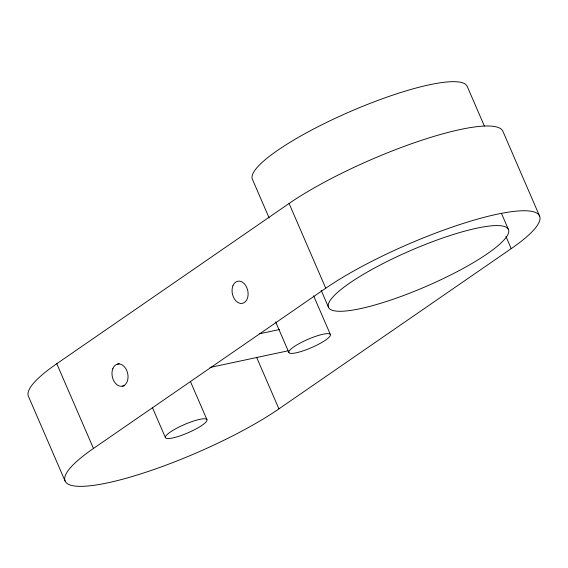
<?xml version="1.0" encoding="UTF-8"?>
<svg xmlns="http://www.w3.org/2000/svg" width="568" height="568" viewBox="0 0 568 568"><rect width="100%" height="100%" fill="white"/><g stroke="black" fill="none" stroke-linecap="round" stroke-linejoin="round"><path stroke-width="0.85" d="M65.072 480.982L28.4 396.237A131.932 26.305 -23.4 0 1 56.786 363.712L289.084 203.472A131.932 26.305 -23.4 0 1 418.9 141.191A131.932 26.305 -23.4 0 1 502.928 131.371L539.6 216.117M93.457 448.464L325.755 288.224A131.932 26.305 -23.4 0 1 497.035 214.242A131.932 26.305 -23.4 0 1 511.214 248.642L278.916 408.882A131.932 26.305 -23.4 0 1 107.636 482.857A131.932 26.305 -23.4 0 1 93.457 448.464L56.786 363.712M117.505 364.095L119.237 363.726M259.633 333.764L279.562 329.511M122.518 386.148L124.25 385.779M210.046 367.468L288.047 350.818M484.341 125.982L467.23 86.435A117.015 23.331 -23.4 0 0 350.917 111.257A117.015 23.331 -23.4 0 0 252.384 179.232L269.147 217.97M501.43 213.334L508.459 229.571A98.008 19.539 -23.4 0 1 379.949 303.511A98.008 19.539 -23.4 0 1 367.049 272.214A98.008 19.539 -23.4 0 1 508.459 229.571M505.974 236.529L511.214 248.642M289.084 203.472L325.755 288.224M321.133 290.241L328.51 307.288M313.628 295.807L330.391 334.552A22.613 4.508 -23.4 0 1 300.735 351.613A22.613 4.508 -23.4 0 1 297.76 344.393A22.613 4.508 -23.4 0 1 330.391 334.552M275.594 321.815L288.871 352.487M256.566 357.222L278.916 408.882M190.536 381.767L206.951 419.702A22.613 4.508 -23.4 0 1 177.294 436.764A22.613 4.508 -23.4 0 1 174.319 429.543A22.613 4.508 -23.4 0 1 206.951 419.702M152.501 407.774L165.43 437.637M112.833 368.639A11.31 7.86 78 0 0 120.459 386.254A11.31 7.86 78 0 0 126.742 370.478A11.31 7.86 78 0 0 112.833 368.639M232.908 285.81A11.31 7.86 78 0 0 240.534 303.426A11.31 7.86 78 0 0 246.817 287.649A11.31 7.86 78 0 0 232.908 285.81"/></g></svg>
